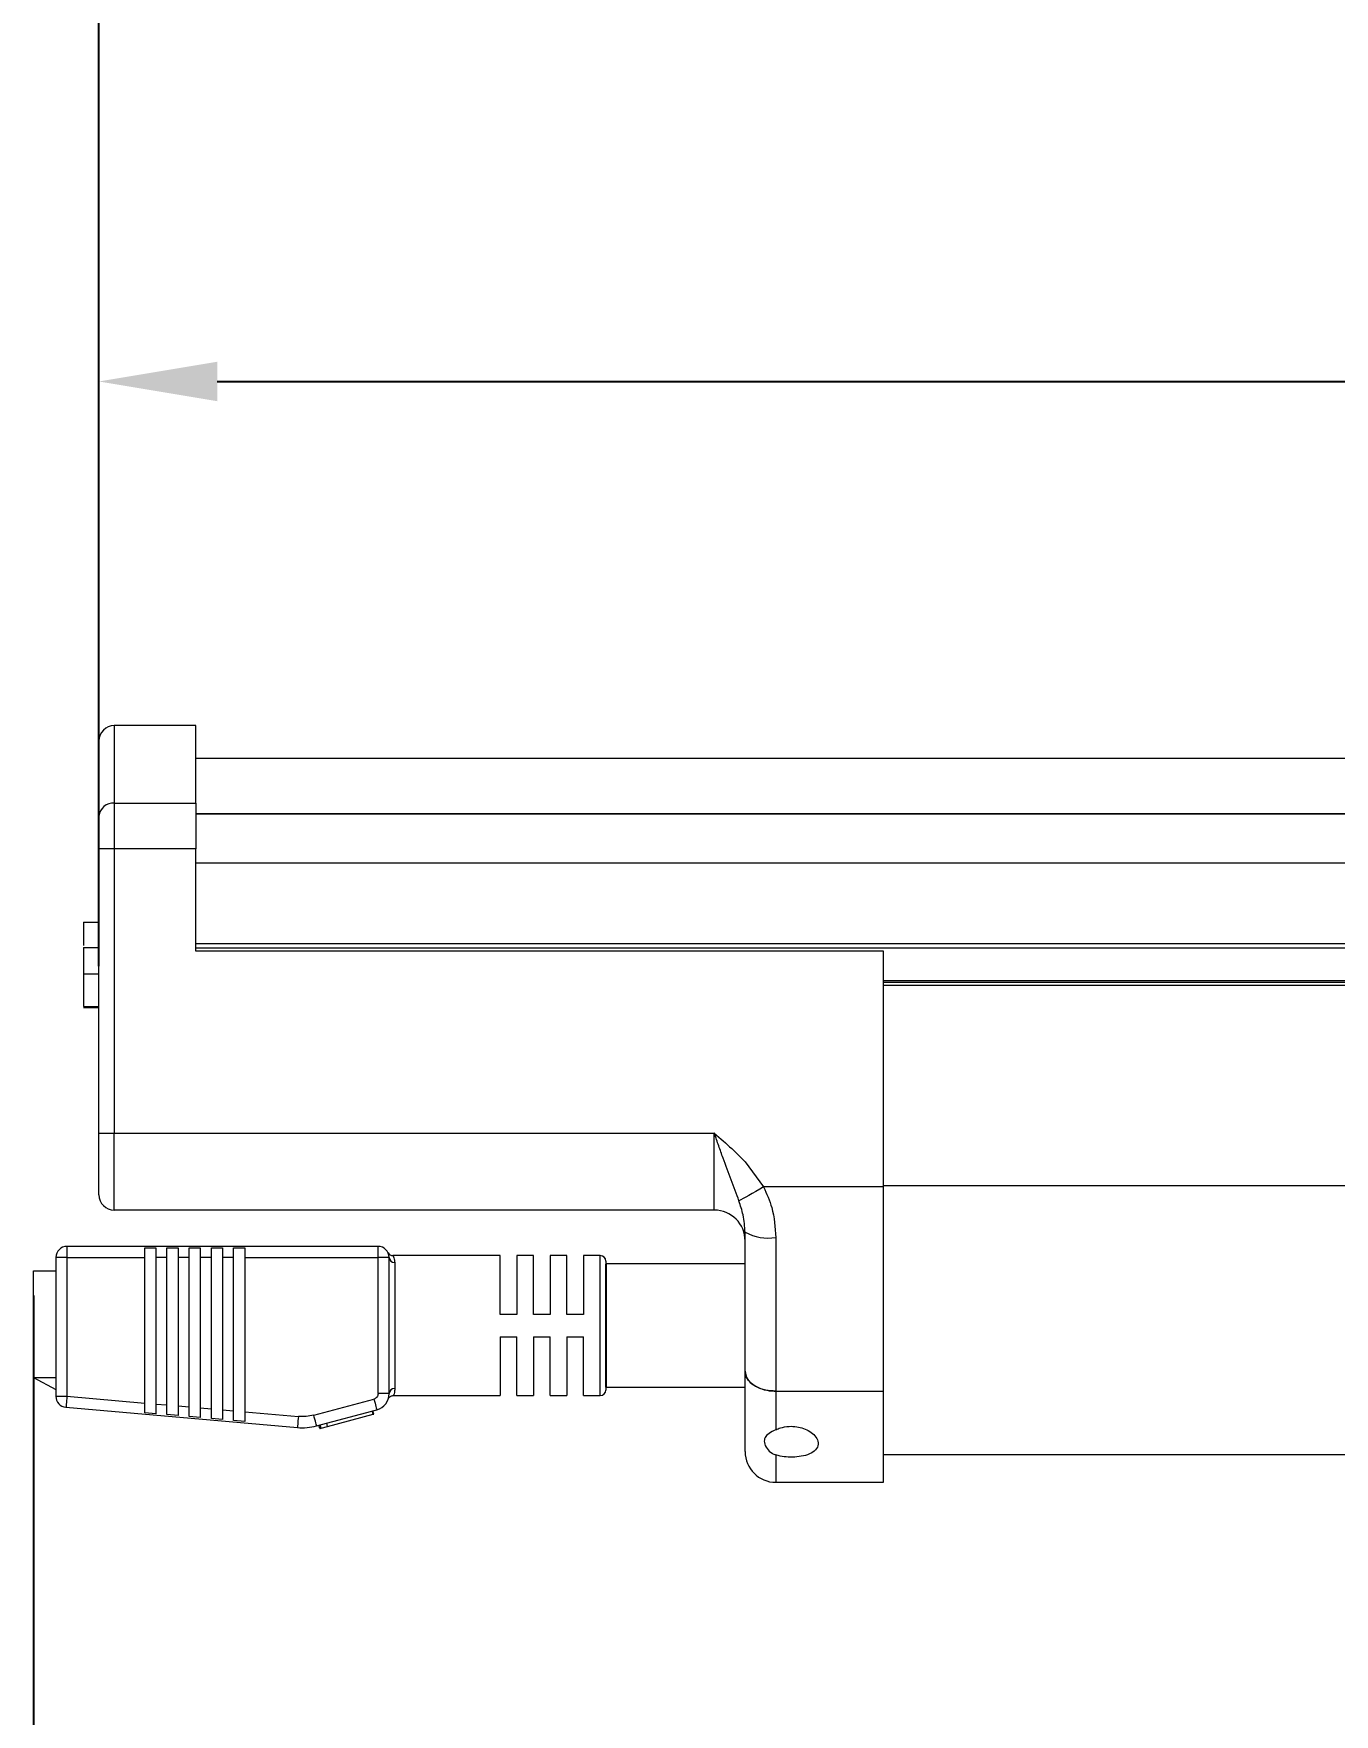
# Model space of a CAD drawing. Header units: inches. Extents: x -0.8 to 21.1, y 0 to 14.4.
# Drawn here: x -0.777 to 2.519, y 6.505 to 10.765 of the extents above; entities that cross this region are included whole.
import ezdxf

# ---------------------------------------------------------------- set-up
doc = ezdxf.new("R2010")
doc.units = ezdxf.units.IN
doc.header["$MEASUREMENT"] = 0
doc.layers.add('DIMENSIONS', color=1, linetype='Continuous')
doc.styles.get("Standard").update_dxf_attribs({"font": 'Arial.ttf'})
doc.dimstyles.new('Big 1IN', dxfattribs={"dimtxt": 0.3, "dimasz": 0.3, "dimexe": 0.18, "dimexo": 0.0625, "dimgap": 0.09, "dimtad": 0, "dimtih": 1, "dimtoh": 1, "dimdec": 5, "dimzin": 0, "dimdsep": 46, "dimlunit": 4, "dimtxsty": 'Standard', "dimcen": 0.5, "dimadec": 0, "dimazin": 0, "dimtfac": 1, "dimtdec": 5, "dimtofl": 0, "dimtmove": 0, "dimatfit": 3, "dimfxl": 1, "dimtolj": 1, "dimtzin": 0, "dimarcsym": 0})

# ---------------------------------------------------------------- blocks, each defined once
blk = doc.blocks.new('*D15')
at = {"layer": 'Defpoints', "color": 0, "transparency": 16777216}
for p in [(-0.6112, 9.883), (-0.6112, 8.3383), (11.3413, 8.3383)]:
    blk.add_point(p, dxfattribs=at)
at = {"layer": 'DIMENSIONS', "color": 0, "lineweight": -2, "transparency": 16777216}
for p, q in [((-0.6112, 8.4008), (-0.6112, 10.063)), ((11.3413, 8.4008), (11.3413, 10.063)), ((-0.3112, 9.883), (4.1393, 9.883)), ((11.0413, 9.883), (6.5908, 9.883))]:
    blk.add_line(p, q, dxfattribs=at)
at = {"layer": 'DIMENSIONS', "color": 0, "transparency": 16777216}
for points in [[(-0.3112, 9.933), (-0.3112, 9.833), (-0.6112, 9.883)], [(11.0413, 9.933), (11.0413, 9.833), (11.3413, 9.883)]]:
    blk.add_solid(points, dxfattribs=at)
at = {"layer": 'DIMENSIONS', "color": 0, "transparency": 16777216, "char_height": 0.3, "attachment_point": 5}
for s, insert in [('\\A1;11{\\H1x;\\S15/16;}"', (5.3651, 10.3259)), ('\\A1;[303.59 mm]', (5.3651, 9.6021))]:
    blk.add_mtext(s, dxfattribs=dict(at, insert=insert))
blk = doc.blocks.new('*D16')
at = {"layer": 'Defpoints', "color": 0, "transparency": 16777216}
for p in [(11.4443, 11.7006), (-0.6112, 8.3383), (11.4443, 8.3383)]:
    blk.add_point(p, dxfattribs=at)
at = {"layer": 'DIMENSIONS', "color": 0, "lineweight": -2, "transparency": 16777216}
for p, q in [((-0.6112, 8.4008), (-0.6112, 11.8806)), ((11.4443, 8.4008), (11.4443, 11.8806)), ((-0.3112, 11.7006), (4.1908, 11.7006)), ((11.1443, 11.7006), (6.6423, 11.7006))]:
    blk.add_line(p, q, dxfattribs=at)
at = {"layer": 'DIMENSIONS', "color": 0, "transparency": 16777216}
for points in [[(-0.3112, 11.7506), (-0.3112, 11.6506), (-0.6112, 11.7006)], [(11.1443, 11.7506), (11.1443, 11.6506), (11.4443, 11.7006)]]:
    blk.add_solid(points, dxfattribs=at)
at = {"layer": 'DIMENSIONS', "color": 0, "transparency": 16777216, "char_height": 0.3, "attachment_point": 5}
for s, insert in [('\\A1;1\'-0{\\H1x;\\S1/16;}"', (5.4166, 12.1435)), ('\\A1;[306.21 mm]', (5.4166, 11.4197))]:
    blk.add_mtext(s, dxfattribs=dict(at, insert=insert))
blk = doc.blocks.new('*D17')
at = {"layer": 'Defpoints', "color": 0, "transparency": 16777216}
for p in [(11.6976, 13.5733), (-0.6112, 8.3383), (11.6976, 8.3383)]:
    blk.add_point(p, dxfattribs=at)
at = {"layer": 'DIMENSIONS', "color": 0, "lineweight": -2, "transparency": 16777216}
for p, q in [((-0.6112, 8.4008), (-0.6112, 13.7533)), ((11.6976, 8.4008), (11.6976, 13.7533)), ((-0.3112, 13.5733), (4.3175, 13.5733)), ((11.3976, 13.5733), (6.769, 13.5733))]:
    blk.add_line(p, q, dxfattribs=at)
at = {"layer": 'DIMENSIONS', "color": 0, "transparency": 16777216}
for points in [[(-0.3112, 13.6233), (-0.3112, 13.5233), (-0.6112, 13.5733)], [(11.3976, 13.6233), (11.3976, 13.5233), (11.6976, 13.5733)]]:
    blk.add_solid(points, dxfattribs=at)
at = {"layer": 'DIMENSIONS', "color": 0, "transparency": 16777216, "char_height": 0.3, "attachment_point": 5}
for s, insert in [('\\A1;1\'-0{\\H1x;\\S5/16;}"', (5.5432, 14.0162)), ('\\A1;[312.64 mm]', (5.5432, 13.2924))]:
    blk.add_mtext(s, dxfattribs=dict(at, insert=insert))
blk = doc.blocks.new('*D18')
at = {"layer": 'Defpoints', "color": 0, "transparency": 16777216}
for p in [(-0.7766, 7.629), (11.6976, 7.629), (11.6976, 5.448)]:
    blk.add_point(p, dxfattribs=at)
at = {"layer": 'DIMENSIONS', "color": 0, "lineweight": -2, "transparency": 16777216}
for p, q in [((-0.7766, 7.5665), (-0.7766, 5.268)), ((11.6976, 7.5665), (11.6976, 5.268)), ((-0.4766, 5.448), (4.2348, 5.448)), ((11.3976, 5.448), (6.6862, 5.448))]:
    blk.add_line(p, q, dxfattribs=at)
at = {"layer": 'DIMENSIONS', "color": 0, "transparency": 16777216}
for points in [[(-0.4766, 5.498), (-0.4766, 5.398), (-0.7766, 5.448)], [(11.3976, 5.498), (11.3976, 5.398), (11.6976, 5.448)]]:
    blk.add_solid(points, dxfattribs=at)
at = {"layer": 'DIMENSIONS', "color": 0, "transparency": 16777216, "char_height": 0.3, "attachment_point": 5}
for s, insert in [('\\A1;1\'-0{\\H1x;\\S15/32;}"', (5.4605, 5.8929)), ('\\A1;[316.85 mm]', (5.4605, 5.1671))]:
    blk.add_mtext(s, dxfattribs=dict(at, insert=insert))

msp = doc.modelspace()

# ---------------------------------------------------------------- linework, layer by layer
at = {"color": 7, "linetype": 'Continuous', "lineweight": 15}
for p, q in [((-0.365556, 9.010915), (-0.57217, 9.010915)), ((-0.365556, 8.814534), (-0.365556, 9.010915)), ((-0.611154, 8.781482), (-0.611154, 8.971931)), ((11.095696, 8.927869), (-0.365556, 8.927869)), ((-0.611154, 8.69885), (-0.611154, 8.781482)), ((-0.57217, 8.814534), (-0.57217, 8.69885)), ((-0.57217, 8.814534), (-0.365556, 8.814534)), ((-0.365556, 8.814534), (-0.365556, 8.69885)), ((11.095696, 8.786862), (-0.365556, 8.786862)), ((-0.57217, 8.69885), (-0.611154, 8.69885)), ((-0.611154, 7.977845), (-0.611154, 8.69885)), ((-0.57217, 8.69885), (-0.57217, 7.977845)), ((-0.365556, 8.69885), (-0.57217, 8.69885)), ((-0.365556, 8.438882), (-0.365556, 8.69885)), ((-0.650138, 8.51232), (-0.650138, 8.453411)), ((-0.650138, 8.51232), (-0.611154, 8.51232)), ((-0.650138, 8.448887), (-0.611154, 8.448887)), ((4.080598, 8.446679), (-0.365556, 8.446679)), ((1.377018, 8.438882), (-0.365556, 8.438882)), ((1.377018, 7.841618), (1.377018, 8.438882)), ((-0.650138, 8.381751), (-0.611154, 8.381751)), ((-0.650138, 8.381751), (-0.650138, 8.299364)), ((1.377018, 8.360914), (4.080598, 8.360914)), ((-0.650138, 8.299364), (-0.611154, 8.299364)), ((-0.650138, 8.296543), (-0.611154, 8.296543)), ((-0.611154, 7.977845), (-0.57217, 7.977845)), ((-0.611154, 7.82191), (-0.611154, 7.977845)), ((-0.57217, 7.782926), (-0.57217, 7.977845)), ((-0.57217, 7.977845), (0.948197, 7.977845)), ((0.948197, 7.782926), (0.948197, 7.977845)), ((1.026164, 7.904886), (1.073107, 7.841618)), ((1.377018, 7.841618), (1.073107, 7.841618)), ((1.377018, 7.324124), (1.377018, 7.841618)), ((0.948197, 7.782926), (-0.57217, 7.782926)), ((1.026164, 7.37436), (1.026164, 7.726834)), ((1.104132, 7.713487), (1.104132, 7.324124)), ((-0.692162, 7.690935), (-0.692162, 7.662776)), ((0.096101, 7.690935), (-0.692162, 7.690935)), ((-0.495041, 7.687163), (-0.466882, 7.687163)), ((-0.495041, 7.662776), (-0.495041, 7.687163)), ((-0.466882, 7.687163), (-0.466882, 7.662776)), ((-0.438723, 7.687163), (-0.410564, 7.687163)), ((-0.438723, 7.662776), (-0.438723, 7.687163)), ((-0.410564, 7.687163), (-0.410564, 7.662776)), ((-0.382405, 7.687163), (-0.354246, 7.687163)), ((-0.382405, 7.662776), (-0.382405, 7.687163)), ((-0.354246, 7.687163), (-0.354246, 7.662776)), ((-0.326087, 7.687163), (-0.297928, 7.687163)), ((-0.326087, 7.662776), (-0.326087, 7.687163)), ((-0.297928, 7.687163), (-0.297928, 7.662776)), ((-0.269769, 7.687163), (-0.24161, 7.687163)), ((-0.269769, 7.662776), (-0.269769, 7.687163)), ((-0.24161, 7.687163), (-0.24161, 7.662776)), ((0.096101, 7.662776), (0.096101, 7.690935)), ((0.40585, 7.667703), (0.133892, 7.667703)), ((0.40585, 7.51846), (0.40585, 7.667703)), ((0.490327, 7.667703), (0.448089, 7.667703)), ((0.448089, 7.667703), (0.448089, 7.51846)), ((0.490327, 7.51846), (0.490327, 7.667703)), ((0.574805, 7.667703), (0.532566, 7.667703)), ((0.532566, 7.667703), (0.532566, 7.51846)), ((0.574805, 7.51846), (0.574805, 7.667703)), ((0.659282, 7.667703), (0.617043, 7.667703)), ((0.617043, 7.667703), (0.617043, 7.51846)), ((-0.776639, 7.358659), (-0.776639, 7.628985)), ((-0.776639, 7.628985), (-0.720321, 7.628985)), ((-0.692162, 7.662776), (-0.720321, 7.662776)), ((-0.720321, 7.662776), (-0.720321, 7.311248)), ((-0.692162, 7.662776), (-0.692162, 7.311248)), ((-0.692162, 7.662776), (-0.495041, 7.662776)), ((-0.495041, 7.294003), (-0.495041, 7.662776)), ((-0.438723, 7.662776), (-0.466882, 7.662776)), ((-0.466882, 7.662776), (-0.466882, 7.291539)), ((-0.438723, 7.289075), (-0.438723, 7.662776)), ((-0.382405, 7.662776), (-0.410564, 7.662776)), ((-0.410564, 7.662776), (-0.410564, 7.286612)), ((-0.382405, 7.284148), (-0.382405, 7.662776)), ((-0.326087, 7.662776), (-0.354246, 7.662776)), ((-0.354246, 7.662776), (-0.354246, 7.281685)), ((-0.326087, 7.279221), (-0.326087, 7.662776)), ((-0.269769, 7.662776), (-0.297928, 7.662776)), ((-0.297928, 7.662776), (-0.297928, 7.276757)), ((-0.269769, 7.274294), (-0.269769, 7.662776)), ((-0.24161, 7.662776), (-0.24161, 7.27183)), ((-0.24161, 7.662776), (0.096101, 7.662776)), ((0.096101, 7.317826), (0.096101, 7.662776)), ((0.12426, 7.662776), (0.096101, 7.662776)), ((0.12426, 7.317826), (0.12426, 7.662776)), ((0.13834, 7.650094), (0.13834, 7.330508)), ((0.673361, 7.653624), (0.673361, 7.326979)), ((1.026164, 7.646483), (0.673361, 7.646483)), ((0.448089, 7.51846), (0.40585, 7.51846)), ((0.532566, 7.51846), (0.490327, 7.51846)), ((0.617043, 7.51846), (0.574805, 7.51846)), ((0.40585, 7.462142), (0.448089, 7.462142)), ((0.40585, 7.462142), (0.40585, 7.3129)), ((0.448089, 7.3129), (0.448089, 7.462142)), ((0.490327, 7.462142), (0.532566, 7.462142)), ((0.490327, 7.462142), (0.490327, 7.3129)), ((0.532566, 7.3129), (0.532566, 7.462142)), ((0.574805, 7.462142), (0.617043, 7.462142)), ((0.574805, 7.462142), (0.574805, 7.3129)), ((0.617043, 7.3129), (0.617043, 7.462142)), ((1.026164, 7.171097), (1.026164, 7.37436)), ((-0.776639, 7.358659), (-0.720321, 7.358659)), ((-0.776639, 7.358659), (-0.720321, 7.328153)), ((0.673361, 7.334613), (1.026164, 7.334613)), ((-0.720321, 7.311248), (-0.692162, 7.311248)), ((-0.692162, 7.311248), (-0.495041, 7.294003)), ((-0.495041, 7.269523), (-0.495041, 7.294003)), ((-0.466882, 7.291539), (-0.466882, 7.267059)), ((-0.466882, 7.291539), (-0.438723, 7.289075)), ((-0.438723, 7.264596), (-0.438723, 7.289075)), ((-0.410564, 7.286612), (-0.410564, 7.262132)), ((-0.410564, 7.286612), (-0.382405, 7.284148)), ((-0.382405, 7.259669), (-0.382405, 7.284148)), ((-0.066852, 7.26336), (0.085666, 7.304227)), ((0.12426, 7.317826), (0.096101, 7.317826)), ((0.135065, 7.3129), (0.40585, 7.3129)), ((0.448089, 7.3129), (0.490327, 7.3129)), ((0.532566, 7.3129), (0.574805, 7.3129)), ((0.617043, 7.3129), (0.659282, 7.3129)), ((1.104132, 7.324124), (1.377018, 7.324124)), ((1.104132, 7.324124), (1.104132, 7.226414)), ((1.377018, 7.09313), (1.377018, 7.324124)), ((-0.694616, 7.283197), (-0.108275, 7.231898)), ((-0.466882, 7.267059), (-0.495041, 7.269523)), ((-0.410564, 7.262132), (-0.438723, 7.264596)), ((-0.354246, 7.257205), (-0.382405, 7.259669)), ((-0.354246, 7.281685), (-0.354246, 7.257205)), ((-0.354246, 7.281685), (-0.326087, 7.279221)), ((-0.326087, 7.254741), (-0.326087, 7.279221)), ((-0.297928, 7.252278), (-0.326087, 7.254741)), ((-0.297928, 7.276757), (-0.297928, 7.252278)), ((-0.297928, 7.276757), (-0.269769, 7.274294)), ((-0.269769, 7.249814), (-0.269769, 7.274294)), ((-0.24161, 7.247351), (-0.269769, 7.249814)), ((-0.24161, 7.27183), (-0.105821, 7.25995)), ((-0.24161, 7.27183), (-0.24161, 7.247351)), ((-0.059564, 7.23616), (0.092954, 7.277027)), ((-0.031631, 7.234899), (-0.033818, 7.243059)), ((-0.031631, 7.234899), (0.083581, 7.26577)), ((0.083581, 7.26577), (0.081394, 7.27393)), ((0.085159, 7.266193), (0.082973, 7.274353)), ((-0.051494, 7.229577), (-0.05368, 7.237737)), ((-0.048337, 7.230423), (-0.050523, 7.238583)), ((-0.048337, 7.230423), (-0.031631, 7.234899)), ((1.377018, 7.1633), (4.080598, 7.1633)), ((1.104132, 7.09313), (1.377018, 7.09313))]:
    msp.add_line(p, q, dxfattribs=at)
at = {"color": 8, "linetype": 'Continuous', "lineweight": 15}
for p, q in [((-0.57217, 9.010915), (-0.57217, 8.814534)), ((11.095696, 8.786387), (-0.365556, 8.786387)), ((11.095696, 8.661919), (-0.365556, 8.661919)), ((-0.365556, 8.458374), (4.080598, 8.458374)), ((1.377018, 8.364813), (4.080598, 8.364813)), ((1.377018, 8.353118), (4.080598, 8.353118)), ((1.377018, 7.845516), (4.080598, 7.845516)), ((0.659282, 7.3129), (0.659282, 7.667703)), ((1.104132, 7.162344), (1.104132, 7.09313))]:
    msp.add_line(p, q, dxfattribs=at)
msp.add_line((0.673361, 7.646236), (0.673361, 7.334366))
at = {"color": 7, "linetype": 'Continuous', "lineweight": 15, "flags": 128}
for points in [[(1.073107, 7.841618), (1.063221, 7.836013), (1.053546, 7.830527), (1.044289, 7.825278), (1.035648, 7.820379), (1.027807, 7.815933), (1.020933, 7.812035), (1.015174, 7.80877), (1.010652, 7.806206)], [(-0.692162, 7.311248), (-0.692641, 7.305776), (-0.693101, 7.300513), (-0.693525, 7.295664), (-0.693897, 7.291413), (-0.694203, 7.287924), (-0.694429, 7.285332), (-0.694569, 7.283736), (-0.694616, 7.283197)], [(0.085666, 7.304227), (0.087088, 7.29892), (0.088455, 7.293818), (0.089715, 7.289115), (0.090819, 7.284994), (0.091726, 7.281611), (0.092399, 7.279098), (0.092814, 7.27755), (0.092954, 7.277027)], [(-0.105821, 7.25995), (-0.1063, 7.254478), (-0.10676, 7.249215), (-0.107185, 7.244366), (-0.107557, 7.240115), (-0.107862, 7.236626), (-0.108089, 7.234034), (-0.108228, 7.232437), (-0.108275, 7.231898)], [(-0.059564, 7.23616), (-0.059704, 7.236683), (-0.060119, 7.238231), (-0.060792, 7.240744), (-0.061698, 7.244127), (-0.062803, 7.248248), (-0.064063, 7.252951), (-0.06543, 7.258053), (-0.066852, 7.26336)]]:
    msp.add_lwpolyline(points, dxfattribs=at)
at = {"color": 7, "linetype": 'Continuous', "lineweight": 15}
for centre, radius, start, end in [((-0.57217, 8.971931), 0.038984, 90, 180), ((-0.574911, 8.77825), 0.036387, 85.681045, 174.905102), ((-0.57217, 7.82191), 0.038984, 180, 270), ((0.948197, 7.704958), 0.077968, 0, 90), ((1.085211, 7.837362), 0.125312, 241.887666, 278.684175), ((-0.692162, 7.662776), 0.028159, 90, 180), ((0.096101, 7.662776), 0.028159, 0, 90), ((0.133822, 7.681783), 0.01408, 207.9264, 211.443169), ((0.133822, 7.681783), 0.01408, 211.443169, 270.304709), ((0.659282, 7.653624), 0.01408, 0, 90), ((0.137676, 7.663513), 0.013436, 183.145664, 272.8331), ((0.137676, 7.317089), 0.013436, 87.166954, 176.854341), ((0.659282, 7.326979), 0.01408, 270, 0), ((-0.692162, 7.311248), 0.028159, 180, 265), ((0.082022, 7.317826), 0.042239, 285, 0), ((-0.096004, 7.372158), 0.140795, 265, 285), ((1.104132, 7.171097), 0.077968, 180, 270)]:
    msp.add_arc(centre, radius, start, end, dxfattribs=at)
for points, knots in [([(-0.650138, 8.448887), (-0.650138, 8.448014), (-0.650138, 8.44627), (-0.650138, 8.429701), (-0.650138, 8.406274), (-0.650138, 8.389929), (-0.650138, 8.381751)], [0, 0, 0, 0, 0.28034812, 0.559591, 0.77964833, 1, 1, 1, 1]), ([(1.010652, 7.806206), (1.004132, 7.823804), (0.991044, 7.859132), (0.973371, 7.905911), (0.959308, 7.945795), (0.951969, 7.966951), (0.948258, 7.977666), (0.948197, 7.977845)], [0, 0, 0, 0, 0.32228861, 0.64697352, 0.82108874, 0.99702208, 1, 1, 1, 1]), ([(0.948197, 7.977845), (0.948321, 7.977737), (0.96319, 7.964855), (0.99032, 7.941732), (1.015047, 7.916314), (1.026164, 7.904886)], [0, 0, 0, 0, 0.00461535, 0.55247089, 1, 1, 1, 1]), ([(1.073107, 7.841618), (1.080823, 7.824346), (1.099088, 7.783465), (1.102285, 7.739105), (1.104132, 7.713487)], [0, 0, 0, 0, 0.42248534, 1, 1, 1, 1]), ([(1.026164, 7.726834), (1.025075, 7.741508), (1.023102, 7.768104), (1.014505, 7.794413), (1.010652, 7.806206)], [0, 0, 0, 0, 0.55174029, 1, 1, 1, 1]), ([(1.026164, 7.37436), (1.027029, 7.368702), (1.028758, 7.357385), (1.04225, 7.342306), (1.062098, 7.330948), (1.084009, 7.324969), (1.098442, 7.324363), (1.104132, 7.324124)], [0, 0, 0, 0, 0.21535548, 0.43072085, 0.64578785, 0.86036228, 1, 1, 1, 1]), ([(1.104132, 7.324124), (1.095381, 7.324678), (1.077879, 7.325784), (1.054547, 7.334415), (1.036915, 7.347121), (1.027515, 7.361252), (1.02655, 7.370618), (1.026164, 7.37436)], [0, 0, 0, 0, 0.21408272, 0.42815864, 0.6424252, 0.85713436, 1, 1, 1, 1]), ([(0.096101, 7.317826), (0.096063, 7.317052), (0.096006, 7.31589), (0.095728, 7.314561), (0.095555, 7.313906), (0.095459, 7.313581), (0.095409, 7.313419), (0.095383, 7.313338), (0.09537, 7.313297), (0.095364, 7.313277), (0.09536, 7.313267), (0.095359, 7.313262), (0.095358, 7.31326), (0.095358, 7.313258), (0.095357, 7.313258), (0.094914, 7.311807), (0.093348, 7.309125), (0.09002, 7.305834), (0.08712, 7.304763), (0.085666, 7.304227)], [0, 0, 0, 0, 0.12633419, 0.18956401, 0.22120118, 0.23702662, 0.24494052, 0.24889823, 0.25087752, 0.25186669, 0.25236133, 0.25260905, 0.25273228, 0.25279458, 0.25282539, 0.25284108, 0.50051655, 0.74963532, 1, 1, 1, 1]), ([(0.12229, 7.304801), (0.12229, 7.304802), (0.1223, 7.304822), (0.122344, 7.304917), (0.122527, 7.305292), (0.12313, 7.306411), (0.124265, 7.307997), (0.126176, 7.30988), (0.128668, 7.311509), (0.13175, 7.312686), (0.133984, 7.312826), (0.135073, 7.312895)], [0, 0, 0, 0, 0.00104838, 0.0111019, 0.02568117, 0.08554542, 0.24303805, 0.39229612, 0.58339545, 0.79671078, 1, 1, 1, 1]), ([(-0.066852, 7.26336), (-0.073272, 7.261934), (-0.086111, 7.259082), (-0.099251, 7.259661), (-0.105821, 7.25995)], [0, 0, 0, 0, 0.50000001, 1, 1, 1, 1]), ([(0.084125, 7.265916), (0.084339, 7.265973), (0.085081, 7.266172), (0.085127, 7.266184), (0.085159, 7.266193)], [0, 0, 0, 0, 0.28901881, 1, 1, 1, 1]), ([(-0.051494, 7.229577), (-0.051408, 7.2296), (-0.051275, 7.229635), (-0.049501, 7.230111), (-0.048881, 7.230277)], [0, 0, 0, 0, 0.65064443, 1, 1, 1, 1]), ([(1.104132, 7.226414), (1.097848, 7.223319), (1.085281, 7.217127), (1.075547, 7.207032), (1.073922, 7.193728), (1.080188, 7.179255), (1.091139, 7.16774), (1.100783, 7.163735), (1.104132, 7.162344)], [0, 0, 0, 0, 0.18054284, 0.3610877, 0.54120074, 0.73581712, 0.90826693, 1, 1, 1, 1]), ([(1.104132, 7.226414), (1.107876, 7.228027), (1.117745, 7.232279), (1.136427, 7.235653), (1.157213, 7.234679), (1.175422, 7.229932), (1.191444, 7.22193), (1.204577, 7.210572), (1.21224, 7.19651), (1.211137, 7.18181), (1.199801, 7.169335), (1.18065, 7.161015), (1.158134, 7.156965), (1.135641, 7.156515), (1.117268, 7.158629), (1.107794, 7.161308), (1.104132, 7.162344)], [0, 0, 0, 0, 0.04458767, 0.11753635, 0.1803136, 0.23983298, 0.30480452, 0.38080392, 0.46966316, 0.56667689, 0.6615769, 0.74672947, 0.82196229, 0.89104773, 0.9578753, 1, 1, 1, 1])]:
    msp.add_open_spline(points, degree=3, knots=knots, dxfattribs=at)
at = {"color": 8, "linetype": 'Continuous', "lineweight": 15}
for points, knots in [([(0.133892, 7.667577), (0.133872, 7.667612), (0.133789, 7.667759), (0.134331, 7.6668), (0.135512, 7.664248), (0.137568, 7.659273), (0.138081, 7.653171), (0.13834, 7.650094)], [0, 0, 0, 0, 0.05799819, 0.24260256, 0.42723802, 0.71116126, 1, 1, 1, 1]), ([(0.13834, 7.330508), (0.138277, 7.328697), (0.13815, 7.325072), (0.137131, 7.319261), (0.135898, 7.315206), (0.135137, 7.313144), (0.135088, 7.313027), (0.135065, 7.312973)], [0, 0, 0, 0, 0.16422601, 0.32848552, 0.66451843, 0.84557919, 1, 1, 1, 1])]:
    msp.add_open_spline(points, degree=3, knots=knots, dxfattribs=at)

# ---------------------------------------------------------------- dimensions: what is measured, and where the dimension line sits
at = {"layer": 'DIMENSIONS'}
for base, p1, p2, picture, middle in [((11.697628, 13.573312), (-0.611154, 8.338347), (11.697628, 8.338347), '*D17', (5.543237, 13.573312)), ((11.444275, 11.70059), (-0.611154, 8.338347), (11.444275, 8.338347), '*D16', (5.41656, 11.70059)), ((11.697628, 5.448028), (-0.776639, 7.628985), (11.697628, 7.628985), '*D18', (5.460495, 5.448028))]:
    dim = msp.add_linear_dim(base=base, p1=p1, p2=p2, dimstyle='Big 1IN', override={"dimpost": '\\X'}, dxfattribs=at)
    dim.commit()
    dim.dimension.update_dxf_attribs({"geometry": picture, "text_midpoint": middle, "dimtype": 160})
dim = msp.add_linear_dim(base=(-0.611154, 9.882993), p1=(11.341294, 8.338347), p2=(-0.611154, 8.338347), dimstyle='Big 1IN', override={"dimpost": '\\X'}, dxfattribs=at)
dim.commit()
dim.dimension.update_dxf_attribs({"geometry": '*D15', "text_midpoint": (5.36507, 9.882993)})

doc.saveas('drawing.dxf')
